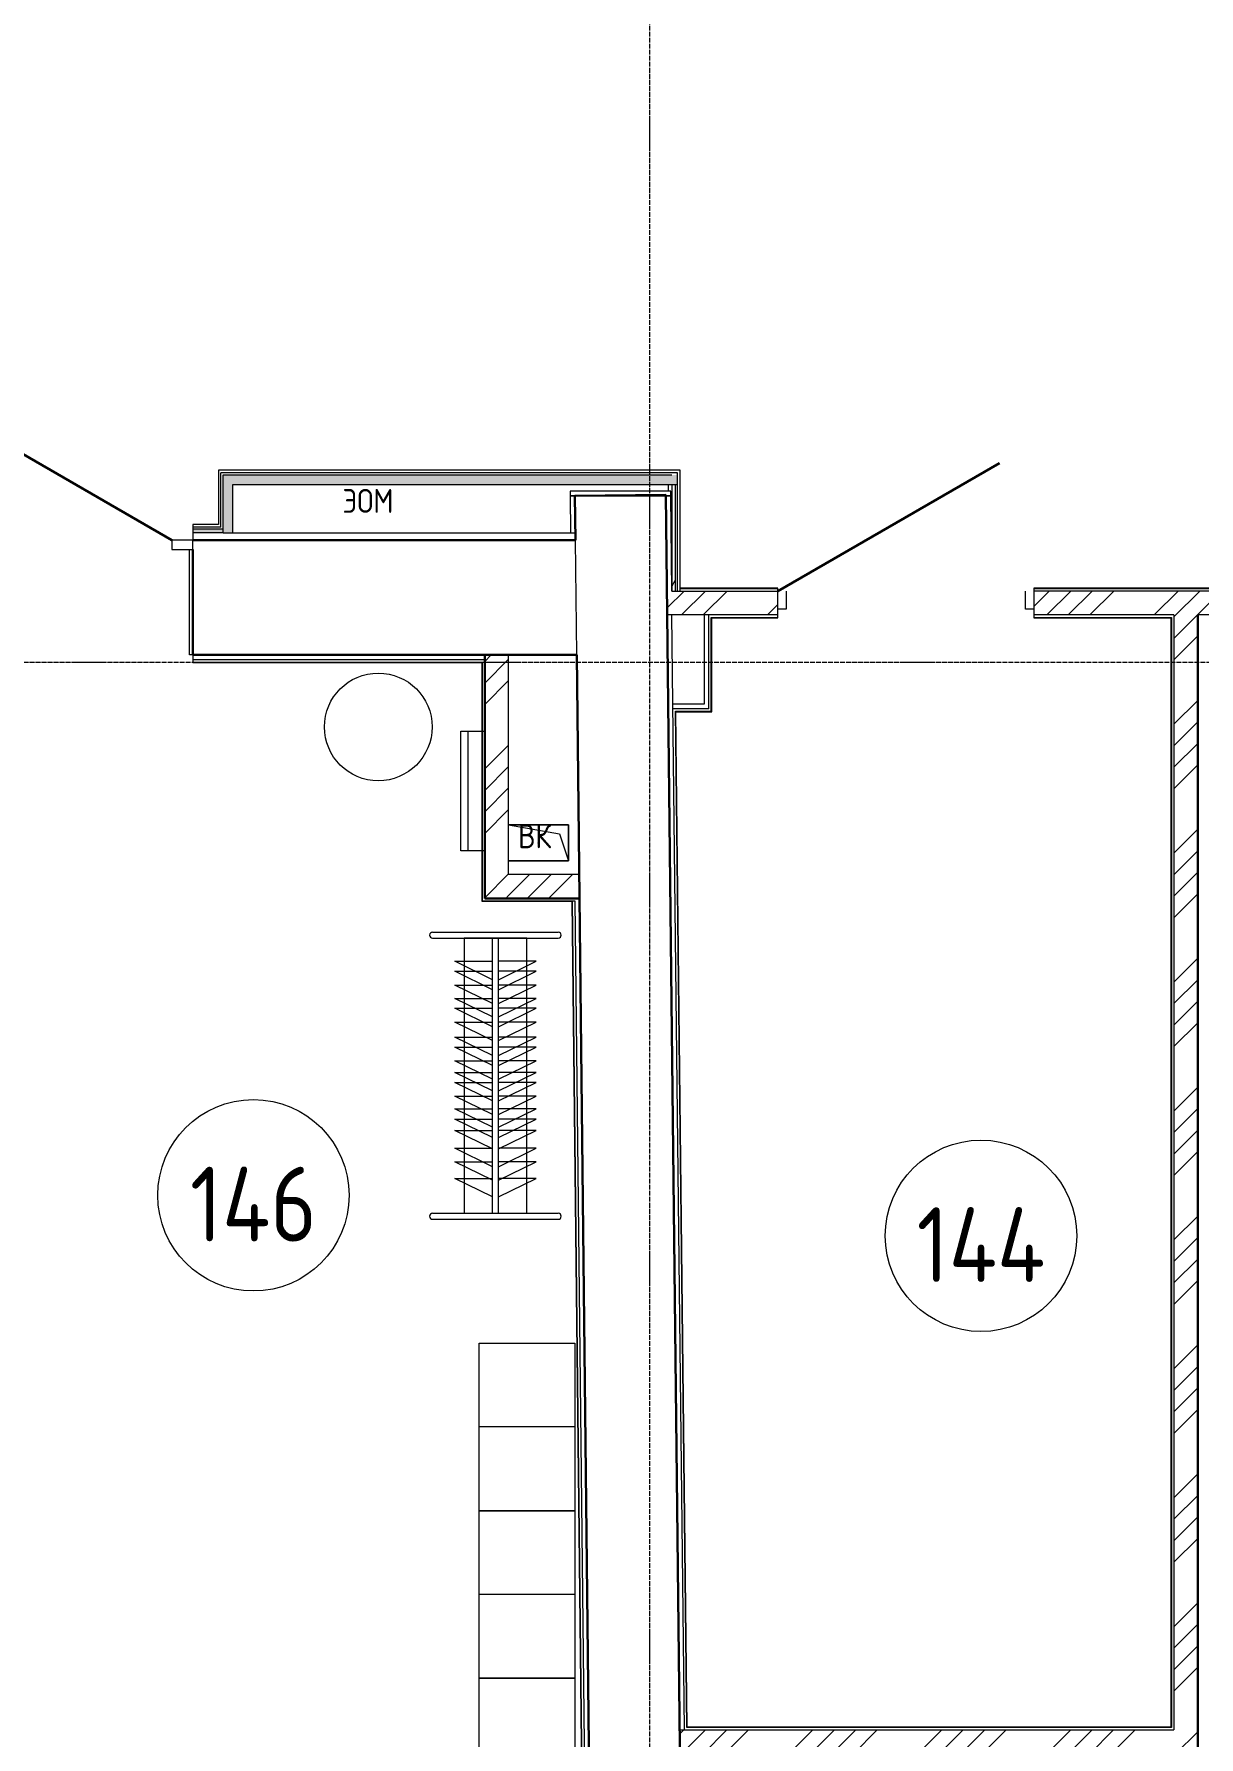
# Model space of a CAD drawing. Header units: millimetres. Extents: x -42533 to 645315, y 3457 to 82611.
# Drawn here: x 66025 to 70894, y 36278 to 43396 of the extents above; entities that cross this region are included whole.
import ezdxf

# ---------------------------------------------------------------- set-up
doc = ezdxf.new("R2010")
doc.units = ezdxf.units.MM
doc.linetypes.add('ADSK_Линия сетки', pattern=[25, 20, -2.5, 0, -2.5])
for name, color, linetype, lineweight in [('Аннотация', 7, 'Continuous', 18), ('Двери', 7, 'Continuous', 9), ('Обобщенные модели', 7, 'Continuous', 18), ('Оси', 253, 'Continuous', 9), ('Перекрытие', 7, 'Continuous', 18), ('Стены внутренние', 7, 'Continuous', 18), ('Стены несущие', 7, 'Continuous', 30), ('Стены отделка', 7, 'Continuous', 30), ('Стены штриховка', 7, 'Continuous', 9), ('ТХ', 5, 'Continuous', 0), ('ШТРИХОВКА', 252, 'Continuous', 15)]:
    doc.layers.add(name, color=color, linetype=linetype, lineweight=lineweight)
doc.layers.add('Линии', color=7, linetype='Continuous', lineweight=9, true_color=0x00a600)
doc.layers.add('ЭОМ_Лотки рабочие', color=5, linetype='Continuous')
doc.styles.add('GOST Common', font='GOST_Common.ttf', dxfattribs={"width": 0.9, "height": 350})
doc.styles.add('GOST Common_5', font='GOST_Common.ttf', dxfattribs={"width": 0.9, "height": 200})
pattern_1 = [(0, (557.2, 188.9), (406.4, 101.6), [33.528, -271.272, 33.528, -271.272, -1625.6]), (0, (557.2, 188.9), (406.4, 101.6), [-609.6, 33.528, -576.072, 33.528, -271.272, -711.2]), (0, (557.2, 188.9), (406.4, 101.6), [-1524, 33.528, -169.672, 33.528, -474.472]), (120, (709.6, 239.7), (-291.18818, 301.15272), [33.528, -271.272, 33.528, -271.272, -1625.6]), (120, (709.6, 239.7), (-291.18818, 301.15272), [-609.6, 33.528, -576.072, 33.528, -271.272, -711.2]), (120, (709.6, 239.7), (-291.18818, 301.15272), [-1524, 33.528, -169.672, 33.528, -474.472]), (240, (760.4, 442.9), (-115.21182, -402.75272), [33.528, -271.272, 33.528, -271.272, -1625.6]), (240, (760.4, 442.9), (-115.21182, -402.75272), [-609.6, 33.528, -576.072, 33.528, -271.272, -711.2]), (240, (760.4, 442.9), (-115.21182, -402.75272), [-1524, 33.528, -169.672, 33.528, -474.472])]
pattern_2 = [(45, (-31496.66, 188.9), (-269.4077, 269.4077), []), (45, (-31406.86, 188.9), (-269.4077, 269.4077), []), (45, (-31317.06, 188.9), (-269.4077, 269.4077), []), (45, (-31227.26, 188.9), (-269.4077, 269.4077), [])]

# ---------------------------------------------------------------- blocks, each defined once
blk = doc.blocks.new('ТХ 1 этаж.')
at = {"layer": 'ТХ', "color": 252, "true_color": 0x939598}
for p, q in [((48950.1, 3732.8), (48550.1, 3732.8)), ((48950.1, 3032.8), (48550.1, 3032.8))]:
    blk.add_line(p, q, dxfattribs=at)
for points in [[(48473.1, 6640.7), (48573.1, 6640.7), (48573.1, 6140.7), (48473.1, 6140.7)], [(48749.2, 4625.9), (48749.2, 5775.9), (48486.7, 5775.9), (48486.7, 4625.9)], [(48950.1, 4082.8), (48950.1, 3382.8), (48550.1, 3382.8), (48550.1, 4082.8)], [(48950.1, 3382.8), (48950.1, 2682.8), (48550.1, 2682.8), (48550.1, 3382.8)], [(48950.1, 2682.8), (48950.1, 1982.8), (48550.1, 1982.8), (48550.1, 2682.8)]]:
    blk.add_lwpolyline(points, close=True, dxfattribs=at)
for points in [[(48503.1, 6640.7), (48503.1, 6140.7)], [(48355.5, 5800.9), (48880.5, 5800.9)], [(48355.5, 5775.9), (48880.5, 5775.9)], [(48605.5, 4625.9), (48605.5, 5775.9)], [(48630.5, 4625.9), (48630.5, 5775.9)], [(48893, 5788.4), (48893, 5788.4)], [(48605.5, 5602.1), (48447.6, 5679), (48605.5, 5679)], [(48605.5, 5560.5), (48447.6, 5637.4), (48605.5, 5637.4)], [(48630.5, 5602.1), (48788.4, 5679), (48630.5, 5679)], [(48630.5, 5560.5), (48788.4, 5637.4), (48630.5, 5637.4)], [(48605.5, 5503.1), (48447.6, 5580), (48605.5, 5580)], [(48630.5, 5503.1), (48788.4, 5580), (48630.5, 5580)], [(48605.5, 5447.2), (48447.6, 5524.1), (48605.5, 5524.1)], [(48605.5, 5405.6), (48447.6, 5482.5), (48605.5, 5482.5)], [(48630.5, 5447.2), (48788.4, 5524.1), (48630.5, 5524.1)], [(48630.5, 5405.6), (48788.4, 5482.5), (48630.5, 5482.5)], [(48605.5, 5348.3), (48447.6, 5425.2), (48605.5, 5425.2)], [(48630.5, 5348.3), (48788.4, 5425.2), (48630.5, 5425.2)], [(48605.5, 5285.2), (48447.6, 5362.1), (48605.5, 5362.1)], [(48630.5, 5285.2), (48788.4, 5362.1), (48630.5, 5362.1)], [(48605.5, 5243.6), (48447.6, 5320.5), (48605.5, 5320.5)], [(48630.5, 5243.6), (48788.4, 5320.5), (48630.5, 5320.5)], [(48605.5, 5186.2), (48447.6, 5263.1), (48605.5, 5263.1)], [(48605.5, 5137.5), (48447.6, 5214.4), (48605.5, 5214.4)], [(48630.5, 5186.2), (48788.4, 5263.1), (48630.5, 5263.1)], [(48630.5, 5137.5), (48788.4, 5214.4), (48630.5, 5214.4)], [(48605.5, 5095.9), (48447.6, 5172.8), (48605.5, 5172.8)], [(48630.5, 5095.9), (48788.4, 5172.8), (48630.5, 5172.8)], [(48605.5, 5038.5), (48447.6, 5115.4), (48605.5, 5115.4)], [(48605.5, 4985.5), (48447.6, 5062.4), (48605.5, 5062.4)], [(48630.5, 5038.5), (48788.4, 5115.4), (48630.5, 5115.4)], [(48630.5, 4985.5), (48788.4, 5062.4), (48630.5, 5062.4)], [(48605.5, 4942.5), (48447.6, 5019.4), (48605.5, 5019.4)], [(48630.5, 4942.5), (48788.4, 5019.4), (48630.5, 5019.4)], [(48605.5, 4895.1), (48447.6, 4972), (48605.5, 4972)], [(48630.5, 4895.1), (48788.4, 4972), (48630.5, 4972)], [(48605.5, 4820.6), (48447.6, 4897.5), (48605.5, 4897.5)], [(48605.5, 4764.6), (48447.6, 4841.5), (48605.5, 4841.5)], [(48630.5, 4820.6), (48788.4, 4897.5), (48630.5, 4897.5)], [(48630.5, 4764.6), (48788.4, 4841.5), (48630.5, 4841.5)], [(48605.5, 4694.4), (48447.6, 4771.3), (48605.5, 4771.3)], [(48630.5, 4694.4), (48788.4, 4771.3), (48630.5, 4771.3)], [(48355.5, 4625.9), (48880.5, 4625.9)], [(48355.5, 4600.9), (48880.5, 4600.9)], [(48355.5, 4600.9), (48355.5, 4600.9)]]:
    blk.add_lwpolyline(points, dxfattribs=at)
blk.add_circle((48128.3, 6658.6), 225, dxfattribs=at)
for centre, start, end in [((48355.5, 5788.4), 90, 270), ((48880.5, 5788.4), 270, 90), ((48355.5, 4613.4), 90, 270), ((48880.5, 4613.4), 270, 90)]:
    blk.add_arc(centre, 12.5, start, end, dxfattribs=at)
blk = doc.blocks.new('1 этаж')
at = {"layer": 'Стены внутренние'}
for points in [[(42473.957, 9226.694), (42523.012, 9226.694), (42523.012, 9266.694), (40623.331, 9266.694), (40623.331, 9226.694), (42406.286, 9226.694)], [(40663.331, 9024.111), (40663.331, 9226.694), (40623.331, 9226.694), (40623.331, 9024.111)]]:
    blk.add_hatch(color=8, dxfattribs=at).paths.add_polyline_path(points)
at = {"layer": 'Стены внутренние', "lineweight": 9}
h = blk.add_hatch(dxfattribs=at)
h.set_pattern_fill('FP_12', color=8, style=0, pattern_type=2)
h.set_pattern_definition(pattern_1)
h.paths.add_polyline_path([(42514.012, 8780.913), (42514.012, 9226.694), (42499.012, 9226.694), (42499.082, 8780.913)])
h = blk.add_hatch(dxfattribs=at)
h.set_pattern_fill('FP_12', color=8, style=0, pattern_type=2)
h.set_pattern_definition(pattern_1)
h.paths.add_polyline_path([(39466.201, 9024.111), (39466.201, 9039.111), (38271.201, 9039.111), (38271.201, 9024.111), (39210.158, 9024.111)])
h.paths.add_polyline_path([(32876.642, 9024.111), (36671.201, 9024.111), (36671.201, 9039.111), (32191.201, 9039.111), (32191.201, 9024.111)])
h.paths.add_polyline_path([(40496.201, 9024.111), (40623.331, 9024.111), (40623.331, 9039.111), (40496.201, 9039.111)])
h.paths.add_polyline_path([(13876.094, 9024.111), (14200.201, 9024.111), (14200.201, 9039.111), (10503.201, 9039.111), (10503.201, 9024.111), (11764.922, 9024.111)])
h.paths.add_polyline_path([(15800.201, 9024.111), (22012.317, 9024.111), (22012.317, 9039.111), (15800.201, 9039.111)])
h.paths.add_polyline_path([(8900.486, 9024.111), (8903.201, 9024.111), (8903.201, 9039.111), (8121.287, 9039.111), (8121.287, 9024.111), (8598.164, 9024.111)])
h.paths.add_polyline_path([(25487.54, 9024.111), (26114.735, 9024.111), (26114.735, 9039.111), (23912.317, 9039.111), (23912.317, 9024.111), (25375.995, 9024.111)])
h.paths.add_polyline_path([(30671.201, 9024.111), (30671.201, 9039.111), (28054.735, 9039.111), (28054.735, 9024.111), (30237.677, 9024.111)])
h = blk.add_hatch(dxfattribs=at)
h.set_pattern_fill('ANSI34', color=8, scale=20)
h.set_pattern_definition(pattern_2)
h.paths.add_polyline_path([(42942.201, 8780.913), (42478.419, 8780.913), (42479.527, 8680.913), (42942.201, 8680.913)])
h.paths.add_polyline_path([(44597.201, 4020.959), (44697.201, 4020.959), (44697.201, 8483.902), (44597.201, 8483.902), (44597.201, 4493.133)])
h.paths.add_polyline_path([(45579.701, 8680.913), (45579.701, 8780.913), (44012.201, 8780.913), (44012.201, 8680.913), (44597.201, 8680.913), (44597.201, 8483.902), (44697.201, 8483.902), (44697.201, 8680.913)])
h = blk.add_hatch(dxfattribs=at)
h.set_pattern_fill('ANSI34', color=8, scale=20, style=0)
h.set_pattern_definition(pattern_2)
h.paths.add_polyline_path([(41716.631, 8514.111), (41816.631, 8514.111), (41816.631, 7496.544), (41716.631, 7496.544)])
h = blk.add_hatch(dxfattribs=at)
h.set_pattern_fill('ANSI34', color=8, scale=20, style=0)
h.set_pattern_definition(pattern_2)
h.paths.add_polyline_path([(42112.633, 7496.544), (42111.525, 7596.544), (41816.631, 7596.544), (41816.631, 7496.544)])
h = blk.add_hatch(dxfattribs=at)
h.set_pattern_fill('ANSI34', color=8, scale=20, style=0)
h.set_pattern_definition(pattern_2)
h.paths.add_polyline_path([(44697.201, 3920.959), (44697.201, 4020.959), (42531.185, 4020.959), (42532.294, 3920.959), (44597.201, 3920.959)])
at = {"layer": 'Двери', "color": 8, "lineweight": 30}
for p, q in [((40409.201, 8994.111), (39667.883, 9422.111)), ((42942.201, 8780.913), (43868.848, 9315.913))]:
    blk.add_line(p, q, dxfattribs=at)
at = {"layer": 'Двери', "color": 8}
for p, q in [((40409.201, 8994.111), (40409.201, 8954.111)), ((40496.201, 8994.111), (40409.201, 8994.111)), ((40496.201, 8954.111), (40496.201, 8994.111)), ((40409.201, 8954.111), (40496.201, 8954.111))]:
    blk.add_line(p, q, dxfattribs=at)
at = {"layer": 'Линии', "color": 8}
for centre in [(40749.984, 6255.426), (43791.089, 6086.041)]:
    blk.add_circle(centre, 400, dxfattribs=at)
at = {"layer": 'Обобщенные модели', "color": 8}
for p, q in [((41816.631, 7803.544), (42066.631, 7803.544)), ((41816.631, 7803.544), (42029.131, 7766.044)), ((42066.631, 7803.544), (41816.631, 7803.544)), ((42029.131, 7766.044), (42066.631, 7653.544)), ((42066.631, 7803.544), (42066.631, 7653.544)), ((42066.631, 7653.544), (42066.631, 7803.544)), ((42066.631, 7653.544), (41816.631, 7653.544)), ((41816.631, 7653.544), (42066.631, 7653.544))]:
    blk.add_line(p, q, dxfattribs=at)
for start, end in [(90, 270), (105, 180), (210, 270), (270, 90), (330, 75)]:
    blk.add_arc((41941.631, 7728.544), 2.5, start, end, dxfattribs=at)
at = {"layer": 'Оси', "color": 8, "linetype": 'ADSK_Линия сетки'}
for p, q in [((42406.766, -4162.595), (42406.766, 21955.22)), ((-9557.528, 8483.902), (56672.201, 8483.902))]:
    blk.add_line(p, q, dxfattribs=at)
at = {"layer": 'Перекрытие', "color": 8}
for p, q in [((42483.408, 9226.694), (42483.766, 9198.633)), ((40483.201, 8514.111), (40483.201, 8954.111)), ((42977.201, 8780.913), (42977.201, 8705.913)), ((43977.201, 8705.913), (43977.201, 8780.913)), ((42977.201, 8705.913), (42942.201, 8705.913)), ((44012.201, 8705.913), (43977.201, 8705.913)), ((40496.201, 8514.111), (40483.201, 8514.111))]:
    blk.add_line(p, q, dxfattribs=at)
at = {"layer": 'Стены несущие', "color": 8}
for p, q in [((42473.957, 9183.456), (42093.98, 9179.244)), ((42546.193, 2667.133), (42473.957, 9183.456)), ((42093.98, 9179.244), (42096.032, 8994.111)), ((40496.201, 8994.111), (42096.032, 8994.111)), ((40496.201, 8954.111), (40496.201, 8514.111)), ((44697.201, 3920.959), (44697.201, 8680.913)), ((40496.201, 8514.111), (42101.353, 8514.111)), ((41716.631, 8514.111), (41716.631, 7496.544)), ((42101.353, 8514.111), (42166.17, 2667.133)), ((41716.631, 7496.544), (42112.633, 7496.544))]:
    blk.add_line(p, q, dxfattribs=at)
at = {"layer": 'Стены отделка', "color": 8, "lineweight": 9}
for p, q in [((42534.012, 9286.694), (40603.331, 9286.694)), ((40603.331, 9286.694), (40603.331, 9059.111)), ((40623.331, 9266.694), (42499.012, 9266.694)), ((40623.331, 9024.111), (40623.331, 9266.694)), ((42534.012, 8792.913), (42534.012, 9286.694)), ((40663.331, 9226.694), (42499.012, 9226.694)), ((40663.331, 9024.111), (40663.331, 9226.694)), ((42494.701, 9198.633), (42073.986, 9198.633)), ((42073.986, 9198.633), (42073.986, 9178.633)), ((42494.701, 9178.633), (42494.701, 9198.633)), ((42499.012, 9226.694), (42499.012, 8780.913)), ((42073.986, 9178.633), (42494.701, 9178.633)), ((42093.987, 9178.677), (42073.988, 9178.423)), ((42073.988, 9178.423), (42075.956, 9023.913)), ((42095.954, 9024.168), (42093.987, 9178.677)), ((42494.016, 9178.932), (42474.017, 9178.677)), ((42474.017, 9178.677), (42479.084, 8780.913)), ((42499.082, 8781.167), (42494.016, 9178.932)), ((40496.201, 9059.111), (40496.201, 8994.111)), ((40603.331, 9059.111), (40496.201, 9059.111)), ((40623.331, 9024.111), (42096.337, 9024.111)), ((42075.956, 9023.913), (42095.954, 9024.168)), ((42096.032, 8994.111), (42096.337, 8994.111)), ((42096.337, 8994.111), (42096.337, 9024.111)), ((42942.201, 8792.913), (42534.012, 8792.913)), ((42942.201, 8668.913), (42942.201, 8792.913)), ((44012.201, 8792.913), (44012.201, 8668.913)), ((45579.701, 8792.913), (44012.201, 8792.913)), ((42551.187, 4020.959), (42499.529, 8680.913)), ((42633.521, 8680.913), (42633.521, 8308.761)), ((42653.521, 8288.761), (42653.521, 8680.913)), ((42665.521, 8668.913), (42942.201, 8668.913)), ((42665.521, 8278.761), (42665.521, 8668.913)), ((44012.201, 8668.913), (44585.201, 8668.913)), ((44585.201, 8668.913), (44585.201, 4032.959)), ((44597.201, 8680.913), (44597.201, 4020.959)), ((40496.201, 8514.111), (40496.201, 8482.111)), ((40496.201, 8482.111), (41704.631, 8482.111)), ((41704.631, 8482.111), (41704.631, 7486.544)), ((41816.631, 7596.544), (41816.631, 8514.111)), ((42633.521, 8308.761), (42503.654, 8308.761)), ((42653.521, 8288.761), (42503.654, 8288.761)), ((42563.054, 4032.959), (42516.01, 8276.761)), ((42516.01, 8276.761), (42663.521, 8276.761)), ((42111.525, 7596.544), (41816.631, 7596.544)), ((41706.631, 7484.544), (42080.762, 7484.73)), ((42080.762, 7484.73), (42132.261, 2839.133)), ((42092.743, 7486.544), (42145.947, 2687.133)), ((42531.185, 4020.959), (44597.201, 4020.959)), ((44585.201, 4032.959), (42563.054, 4032.959))]:
    blk.add_line(p, q, dxfattribs=at)
at = {"layer": 'Стены штриховка', "color": 8}
for p, q in [((42523.012, 9275.694), (40614.331, 9275.694)), ((40614.331, 9048.111), (40614.331, 9275.694)), ((42523.012, 8780.913), (42523.012, 9275.694)), ((42499.012, 9226.694), (42523.012, 9226.694)), ((42514.012, 8780.913), (42514.012, 9226.694)), ((40614.331, 9048.111), (40496.201, 9048.111)), ((40623.331, 9039.111), (40496.201, 9039.111)), ((40623.331, 9024.111), (40496.201, 9024.111)), ((42101.353, 8514.111), (42096.032, 8994.111)), ((42499.012, 8780.913), (42942.201, 8780.913)), ((42534.012, 8780.913), (42534.012, 8792.913)), ((42942.201, 8790.913), (42534.012, 8790.913)), ((45579.701, 8790.913), (44012.201, 8790.913)), ((45582.201, 8780.913), (44012.201, 8780.913)), ((42942.201, 8680.913), (42479.527, 8680.913)), ((42663.521, 8670.913), (42942.201, 8670.913)), ((42663.521, 8276.761), (42663.521, 8670.913)), ((44597.201, 8680.913), (44012.201, 8680.913)), ((44012.201, 8670.913), (44587.201, 8670.913)), ((44587.201, 8670.913), (44587.201, 4030.959)), ((45579.701, 8680.913), (44697.201, 8680.913)), ((41716.631, 8494.111), (40496.201, 8494.111)), ((40496.201, 8484.111), (41706.631, 8484.111)), ((41706.631, 8484.111), (41706.631, 7484.544)), ((42561.076, 4030.959), (42513.987, 8278.761)), ((42513.987, 8278.761), (42665.521, 8278.761)), ((42663.521, 8276.761), (42665.521, 8276.761)), ((42665.521, 8276.761), (42665.521, 8278.761)), ((41704.631, 7486.544), (41704.631, 7484.544)), ((41704.631, 7484.544), (41706.631, 7484.544)), ((41706.631, 7486.544), (42092.743, 7486.544)), ((41716.631, 7496.544), (41716.631, 7498.544)), ((41718.631, 7496.544), (41716.631, 7496.544)), ((42082.742, 7486.544), (42134.283, 2837.133)), ((44587.201, 4030.959), (42561.076, 4030.959))]:
    blk.add_line(p, q, dxfattribs=at)
at = {"layer": 'ЭОМ_Лотки рабочие'}
blk.add_blockref('ТХ 1 этаж.', (-6856.492, 1554.379), dxfattribs=at)
at = {"layer": 'Аннотация', "color": 8, "style": 'GOST Common_5', "width": 0.9}
for s, p in [('ЭОМ', (41122.415, 9107.812)), ('ВК', (41856.549, 7706.107))]:
    blk.add_text(s, height=100, dxfattribs=at).set_placement(p)
at = {"layer": 'Аннотация', "color": 8, "lineweight": 9, "char_height": 312.5, "width": 520.21112, "attachment_point": 5, "line_spacing_factor": 1.022766, "style": 'GOST Common'}
for s, insert in [('146', (40749.984, 6218.478)), ('144', (43791.089, 6049.093))]:
    blk.add_mtext(s, dxfattribs=dict(at, insert=insert))

msp = doc.modelspace()

# ---------------------------------------------------------------- block references
at = {"layer": 'ШТРИХОВКА'}
msp.add_blockref('1 этаж', (26191.6, 32286.7), dxfattribs=at)

doc.saveas('drawing.dxf')
